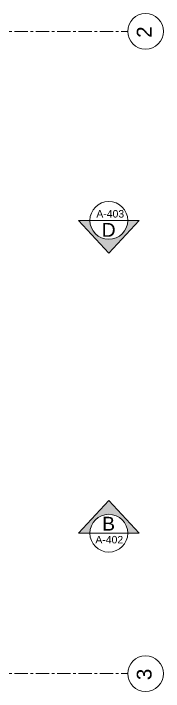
# Model space of a CAD drawing. Header units: inches. Extents: x -2391 to -334, y 852 to 2073.
# Drawn here: x -1258.6 to -1188.2, y 950.3 to 1269.5 of the extents above; entities that cross this region are included whole.
import ezdxf
from ezdxf.enums import TextEntityAlignment as Align

# ---------------------------------------------------------------- set-up
doc = ezdxf.new("R2010")
doc.units = ezdxf.units.IN
doc.header["$MEASUREMENT"] = 0
doc.linetypes.add('CENTERX2', pattern=[4, 2.5, -0.5, 0.5, -0.5])
doc.layers.add('G-ANNO-DIM', color=3, linetype='Continuous', lineweight=18)
doc.styles.add('ARIAL', font='arial.ttf')

# ---------------------------------------------------------------- blocks, each defined once
blk = doc.blocks.new('A$C7B0B1320')
h = blk.add_hatch(color=256)
h.dxf.hatch_style = 1
h.paths.add_polyline_path([(0, 17.78), (10.6, 17.78, -1), (46.17, 17.78), (56.77, 17.78), (28.38, 48.68)])
for p, q in [((0, 17.78), (28.38, 48.68)), ((56.77, 17.78), (28.38, 48.68)), ((10.6, 17.78), (0, 17.78)), ((10.6, 17.78), (46.17, 17.78)), ((46.17, 17.78), (56.77, 17.78))]:
    blk.add_line(p, q)
blk.add_circle((28.38, 17.78), 17.78)
at = {"style": 'ARIAL'}
for tag, height, p in [('A', 13, (28.17, 26.72)), ('A-301', 7, (28.83, 11.7))]:
    blk.add_attdef(tag, text='', height=height, dxfattribs=at).set_placement(p, align=Align.MIDDLE_CENTER)

msp = doc.modelspace()

# ---------------------------------------------------------------- linework, layer by layer
at = {"layer": 'G-ANNO-DIM', "linetype": 'CENTERX2', "ltscale": 2.5}
for p, q in [((-1848.09, 1261.08), (-1204.98, 1261.08)), ((-1848.09, 958.7), (-1204.98, 958.7))]:
    msp.add_line(p, q, dxfattribs=at)
at = {"layer": 'G-ANNO-DIM'}
for centre in [(-1196.6, 1261.08), (-1196.6, 958.7)]:
    msp.add_circle(centre, 8.37, dxfattribs=at)

# ---------------------------------------------------------------- block references
at = {"layer": 'G-ANNO-DIM', "linetype": 'CENTERX2', "ltscale": 5}
ref = msp.add_blockref('A$C7B0B1320', (-1199.67, 1180.97), dxfattribs=dict(at, xscale=0.5000006144926441, yscale=0.5000006144926441, zscale=0.5000006144926441, rotation=180))
ref.add_attrib('A', 'D', dxfattribs={"layer": '0', "ltscale": 5, "height": 6.5, "style": 'ARIAL'}).set_placement((-1213.94, 1167.61), align=Align.MIDDLE_CENTER)
ref.add_attrib('A-301', 'A-403', dxfattribs={"layer": '0', "ltscale": 5, "height": 3.5, "style": 'ARIAL'}).set_placement((-1213.19, 1175.17), align=Align.MIDDLE_CENTER)
at = {"layer": 'G-ANNO-DIM', "linetype": 'CENTERX2', "ltscale": 5, "xscale": 0.5000006144926441, "yscale": 0.5000006144926441, "zscale": 0.5000006144926441}
msp.add_blockref('A$C7B0B1320', (-1228.06, 1015.93), dxfattribs=at).add_auto_attribs({'A': 'B', 'A-301': 'A-402'})

# ---------------------------------------------------------------- texts
at = {"layer": 'G-ANNO-DIM', "linetype": 'CENTERX2', "ltscale": 5, "style": 'ARIAL'}
for tag, p in [('2', (-1193.8, 1258.03)), ('3', (-1193.8, 955.64))]:
    msp.add_attdef(tag, p, '', height=6.93, rotation=90, dxfattribs=at)

doc.saveas('drawing.dxf')
